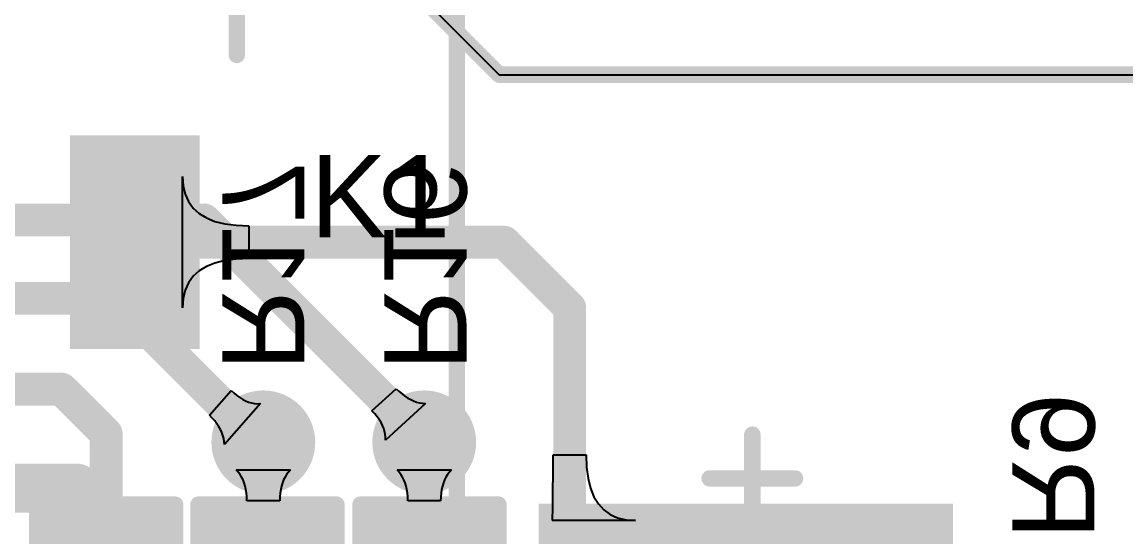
# Model space of a CAD drawing. Header units: millimetres. Extents: x -0.24 to 4.31, y 0 to 2.89.
# Drawn here: x 0.2416 to 0.5778, y 0.8352 to 0.992 of the extents above; entities that cross this region are included whole.
import ezdxf

# ---------------------------------------------------------------- set-up
doc = ezdxf.new("R2010")
doc.units = ezdxf.units.MM
doc.header["$MEASUREMENT"] = 0
for name, color, linetype in [('BottomLayer', 5, 'Continuous'), ('BottomOverlay', 54, 'Continuous'), ('BottomPaste', 16, 'Continuous'), ('BottomSolder', 6, 'Continuous'), ('Mechanical2', 216, 'Continuous'), ('MultiLayer', 9, 'Continuous'), ('TopLayer', 1, 'Continuous'), ('TopOverlay', 2, 'Continuous'), ('TopSolder', 216, 'Continuous'), ('ViaHoleLayer', 16, 'Continuous')]:
    doc.layers.add(name, color=color, linetype=linetype)
doc.styles.add('Arial', font='arial.ttf', dxfattribs={"height": 0.2})

# ---------------------------------------------------------------- blocks, each defined once
blk = doc.blocks.new('RES_0603_B_7')
at = {"layer": 'BottomLayer'}
for points in [[(-0.045, -0.0175), (-0.045, 0.0175), (-0.015, 0.0175), (-0.015, -0.0175)], [(0.015, -0.0175), (0.015, 0.0175), (0.045, 0.0175), (0.045, -0.0175)]]:
    blk.add_hatch(color=5, dxfattribs=at).paths.add_polyline_path(points)
at = {"layer": 'BottomPaste'}
for points in [[(-0.045, -0.0175), (-0.045, 0.0175), (-0.015, 0.0175), (-0.015, -0.0175)], [(0.015, -0.0175), (0.015, 0.0175), (0.045, 0.0175), (0.045, -0.0175)]]:
    blk.add_hatch(color=16, dxfattribs=at).paths.add_polyline_path(points)
at = {"layer": 'BottomSolder'}
for points in [[(-0.049, -0.0215), (-0.049, 0.0215), (-0.011, 0.0215), (-0.011, -0.0215)], [(0.011, -0.0215), (0.011, 0.0215), (0.049, 0.0215), (0.049, -0.0215)]]:
    blk.add_hatch(color=6, dxfattribs=at).paths.add_polyline_path(points)
at = {"layer": 'BottomOverlay', "const_width": 0.005}
for points in [[(0.048, 0.021), (-0.048, 0.021)], [(-0.048, -0.021), (-0.048, 0.021)], [(0.048, -0.021), (0.048, 0.021)], [(0.048, -0.021), (-0.048, -0.021)]]:
    blk.add_lwpolyline(points, dxfattribs=at)
at = {"layer": 'BottomOverlay', "const_width": 0.0025}
for points in [[(-0.04925, 0.021, 1), (-0.04675, 0.021, 1)], [(-0.04925, 0.021, 1), (-0.04675, 0.021, 1)], [(0.04675, 0.021, 1), (0.04925, 0.021, 1)], [(0.04675, 0.021, 1), (0.04925, 0.021, 1)], [(-0.04925, -0.021, 1), (-0.04675, -0.021, 1)], [(-0.04925, -0.021, 1), (-0.04675, -0.021, 1)], [(0.04675, -0.021, 1), (0.04925, -0.021, 1)], [(0.04675, -0.021, 1), (0.04925, -0.021, 1)]]:
    blk.add_lwpolyline(points, format="xyb", close=True, dxfattribs=at)
blk = doc.blocks.new('HF32FA_G_005_HSL1_21')
at = {"layer": 'TopOverlay', "const_width": 0.005}
blk.add_lwpolyline([(-0.347, 0.2), (0.347, 0.2)], dxfattribs=at)
blk = doc.blocks.new('SOP_4_2_54_B_36')
at = {"layer": 'BottomLayer'}
for points in [[(-0.15157, 0.06575), (-0.09449, 0.06575), (-0.09449, 0.03425), (-0.15157, 0.03425)], [(0.09449, 0.06575), (0.15157, 0.06575), (0.15157, 0.03425), (0.09449, 0.03425)], [(-0.15157, -0.03425), (-0.09449, -0.03425), (-0.09449, -0.06575), (-0.15157, -0.06575)], [(0.09449, -0.03425), (0.15157, -0.03425), (0.15157, -0.06575), (0.09449, -0.06575)]]:
    blk.add_hatch(color=5, dxfattribs=at).paths.add_polyline_path(points)
at = {"layer": 'BottomPaste'}
for points in [[(-0.15157, 0.06575), (-0.09449, 0.06575), (-0.09449, 0.03425), (-0.15157, 0.03425)], [(0.09449, 0.06575), (0.15157, 0.06575), (0.15157, 0.03425), (0.09449, 0.03425)], [(-0.15157, -0.03425), (-0.09449, -0.03425), (-0.09449, -0.06575), (-0.15157, -0.06575)], [(0.09449, -0.03425), (0.15157, -0.03425), (0.15157, -0.06575), (0.09449, -0.06575)]]:
    blk.add_hatch(color=16, dxfattribs=at).paths.add_polyline_path(points)
at = {"layer": 'BottomSolder'}
for points in [[(-0.15557, 0.06975), (-0.09049, 0.06975), (-0.09049, 0.03025), (-0.15557, 0.03025)], [(0.09049, 0.06975), (0.15557, 0.06975), (0.15557, 0.03025), (0.09049, 0.03025)], [(-0.15557, -0.03025), (-0.09049, -0.03025), (-0.09049, -0.06975), (-0.15557, -0.06975)], [(0.09049, -0.03025), (0.15557, -0.03025), (0.15557, -0.06975), (0.09049, -0.06975)]]:
    blk.add_hatch(color=6, dxfattribs=at).paths.add_polyline_path(points)
at = {"layer": 'BottomOverlay', "const_width": 0.005}
for points in [[(0.066, 0.081), (-0.052, 0.081)], [(-0.163, -0.058), (-0.163, -0.048)], [(-0.158, -0.053), (-0.163, -0.048)], [(-0.163, -0.058), (-0.158, -0.053)], [(0.066, -0.081), (-0.052, -0.081)]]:
    blk.add_lwpolyline(points, dxfattribs=at)
at = {"layer": 'BottomOverlay', "const_width": 0.0025}
for points in [[(-0.05325, 0.081, 1), (-0.05075, 0.081, 1)], [(0.06475, 0.081, 1), (0.06725, 0.081, 1)], [(-0.16425, -0.048, 1), (-0.16175, -0.048, 1)], [(-0.16425, -0.048, 1), (-0.16175, -0.048, 1)], [(-0.15925, -0.053, 1), (-0.15675, -0.053, 1)], [(-0.15925, -0.053, 1), (-0.15675, -0.053, 1)], [(-0.16425, -0.058, 1), (-0.16175, -0.058, 1)], [(-0.16425, -0.058, 1), (-0.16175, -0.058, 1)], [(-0.05325, -0.081, 1), (-0.05075, -0.081, 1)], [(0.06475, -0.081, 1), (0.06725, -0.081, 1)]]:
    blk.add_lwpolyline(points, format="xyb", close=True, dxfattribs=at)
blk = doc.blocks.new('RES_0603_B_40')
at = {"layer": 'BottomLayer'}
for points in [[(-0.045, -0.0175), (-0.045, 0.0175), (-0.015, 0.0175), (-0.015, -0.0175)], [(0.015, -0.0175), (0.015, 0.0175), (0.045, 0.0175), (0.045, -0.0175)]]:
    blk.add_hatch(color=5, dxfattribs=at).paths.add_polyline_path(points)
at = {"layer": 'BottomPaste'}
for points in [[(-0.045, -0.0175), (-0.045, 0.0175), (-0.015, 0.0175), (-0.015, -0.0175)], [(0.015, -0.0175), (0.015, 0.0175), (0.045, 0.0175), (0.045, -0.0175)]]:
    blk.add_hatch(color=16, dxfattribs=at).paths.add_polyline_path(points)
at = {"layer": 'BottomSolder'}
for points in [[(-0.049, -0.0215), (-0.049, 0.0215), (-0.011, 0.0215), (-0.011, -0.0215)], [(0.011, -0.0215), (0.011, 0.0215), (0.049, 0.0215), (0.049, -0.0215)]]:
    blk.add_hatch(color=6, dxfattribs=at).paths.add_polyline_path(points)
at = {"layer": 'BottomOverlay', "const_width": 0.005}
for points in [[(0.048, 0.021), (-0.048, 0.021)], [(-0.048, -0.021), (-0.048, 0.021)], [(0.048, -0.021), (0.048, 0.021)], [(0.048, -0.021), (-0.048, -0.021)]]:
    blk.add_lwpolyline(points, dxfattribs=at)
at = {"layer": 'BottomOverlay', "const_width": 0.0025}
for points in [[(-0.04925, 0.021, 1), (-0.04675, 0.021, 1)], [(-0.04925, 0.021, 1), (-0.04675, 0.021, 1)], [(0.04675, 0.021, 1), (0.04925, 0.021, 1)], [(0.04675, 0.021, 1), (0.04925, 0.021, 1)], [(-0.04925, -0.021, 1), (-0.04675, -0.021, 1)], [(-0.04925, -0.021, 1), (-0.04675, -0.021, 1)], [(0.04675, -0.021, 1), (0.04925, -0.021, 1)], [(0.04675, -0.021, 1), (0.04925, -0.021, 1)]]:
    blk.add_lwpolyline(points, format="xyb", close=True, dxfattribs=at)
blk = doc.blocks.new('R___0603_B_41')
at = {"layer": 'BottomLayer'}
for points in [[(-0.045, -0.0175), (-0.045, 0.0175), (-0.015, 0.0175), (-0.015, -0.0175)], [(0.015, -0.0175), (0.015, 0.0175), (0.045, 0.0175), (0.045, -0.0175)]]:
    blk.add_hatch(color=5, dxfattribs=at).paths.add_polyline_path(points)
at = {"layer": 'BottomPaste'}
for points in [[(-0.045, -0.0175), (-0.045, 0.0175), (-0.015, 0.0175), (-0.015, -0.0175)], [(0.015, -0.0175), (0.015, 0.0175), (0.045, 0.0175), (0.045, -0.0175)]]:
    blk.add_hatch(color=16, dxfattribs=at).paths.add_polyline_path(points)
at = {"layer": 'BottomSolder'}
for points in [[(-0.049, -0.0215), (-0.049, 0.0215), (-0.011, 0.0215), (-0.011, -0.0215)], [(0.011, -0.0215), (0.011, 0.0215), (0.049, 0.0215), (0.049, -0.0215)]]:
    blk.add_hatch(color=6, dxfattribs=at).paths.add_polyline_path(points)
at = {"layer": 'BottomOverlay', "const_width": 0.005}
for points in [[(0.048, 0.021), (-0.048, 0.021)], [(-0.048, -0.021), (-0.048, 0.021)], [(0.048, -0.021), (0.048, 0.021)], [(0.048, -0.021), (-0.048, -0.021)]]:
    blk.add_lwpolyline(points, dxfattribs=at)
at = {"layer": 'BottomOverlay', "const_width": 0.0025}
for points in [[(-0.04925, 0.021, 1), (-0.04675, 0.021, 1)], [(-0.04925, 0.021, 1), (-0.04675, 0.021, 1)], [(0.04675, 0.021, 1), (0.04925, 0.021, 1)], [(0.04675, 0.021, 1), (0.04925, 0.021, 1)], [(-0.04925, -0.021, 1), (-0.04675, -0.021, 1)], [(-0.04925, -0.021, 1), (-0.04675, -0.021, 1)], [(0.04675, -0.021, 1), (0.04925, -0.021, 1)], [(0.04675, -0.021, 1), (0.04925, -0.021, 1)]]:
    blk.add_lwpolyline(points, format="xyb", close=True, dxfattribs=at)
blk = doc.blocks.new('C____B_B_74')
at = {"layer": 'BottomLayer'}
for points in [[(-0.03346, 0.05906), (-0.03346, -0.05906), (-0.10039, -0.05906), (-0.10039, 0.05906)], [(0.10039, 0.05906), (0.10039, -0.05906), (0.03346, -0.05906), (0.03346, 0.05906)]]:
    blk.add_hatch(color=5, dxfattribs=at).paths.add_polyline_path(points)
at = {"layer": 'BottomPaste'}
for points in [[(-0.03346, 0.05906), (-0.03346, -0.05906), (-0.10039, -0.05906), (-0.10039, 0.05906)], [(0.10039, 0.05906), (0.10039, -0.05906), (0.03346, -0.05906), (0.03346, 0.05906)]]:
    blk.add_hatch(color=16, dxfattribs=at).paths.add_polyline_path(points)
at = {"layer": 'BottomSolder'}
for points in [[(-0.02946, 0.06306), (-0.02946, -0.06306), (-0.10439, -0.06306), (-0.10439, 0.06306)], [(0.10439, 0.06306), (0.10439, -0.06306), (0.02946, -0.06306), (0.02946, 0.06306)]]:
    blk.add_hatch(color=6, dxfattribs=at).paths.add_polyline_path(points)
at = {"layer": 'BottomOverlay', "const_width": 0.006}
for points in [[(0.07985, 0.064), (-0.07615, 0.064)], [(0.07985, -0.064), (-0.07615, -0.064)]]:
    blk.add_lwpolyline(points, dxfattribs=at)
at = {"layer": 'BottomOverlay', "const_width": 0.003}
for points in [[(-0.07765, 0.064, 1), (-0.07465, 0.064, 1)], [(0.07835, 0.064, 1), (0.08135, 0.064, 1)], [(-0.07765, -0.064, 1), (-0.07465, -0.064, 1)], [(0.07835, -0.064, 1), (0.08135, -0.064, 1)]]:
    blk.add_lwpolyline(points, format="xyb", close=True, dxfattribs=at)

msp = doc.modelspace()

# ---------------------------------------------------------------- hatches: boundary and pattern name
at = {"layer": 'BottomLayer'}
h = msp.add_hatch(color=5, dxfattribs=at)
edge = h.paths.add_edge_path()
edge.add_arc((0.31509, 0.864), 0.01181, 0, 360)
h = msp.add_hatch(color=5, dxfattribs=at)
edge = h.paths.add_edge_path()
edge.add_arc((0.36409, 0.864), 0.01181, 0, 360)
at = {"layer": 'BottomSolder'}
h = msp.add_hatch(color=6, dxfattribs=at)
edge = h.paths.add_edge_path()
edge.add_arc((0.31509, 0.864), 0.01581, 0, 360)
h = msp.add_hatch(color=6, dxfattribs=at)
edge = h.paths.add_edge_path()
edge.add_arc((0.36409, 0.864), 0.01581, 0, 360)
at = {"layer": 'TopLayer'}
h = msp.add_hatch(color=1, dxfattribs=at)
edge = h.paths.add_edge_path()
edge.add_arc((0.31509, 0.864), 0.01181, 0, 360)
h = msp.add_hatch(color=1, dxfattribs=at)
edge = h.paths.add_edge_path()
edge.add_arc((0.36409, 0.864), 0.01181, 0, 360)
at = {"layer": 'TopSolder'}
h = msp.add_hatch(color=216, dxfattribs=at)
edge = h.paths.add_edge_path()
edge.add_arc((0.31509, 0.864), 0.01581, 0, 360)
h = msp.add_hatch(color=216, dxfattribs=at)
edge = h.paths.add_edge_path()
edge.add_arc((0.36409, 0.864), 0.01581, 0, 360)
at = {"layer": 'ViaHoleLayer'}
h = msp.add_hatch(color=16, dxfattribs=at)
edge = h.paths.add_edge_path()
edge.add_arc((0.31509, 0.864), 0.00591, 0, 360)
h = msp.add_hatch(color=16, dxfattribs=at)
edge = h.paths.add_edge_path()
edge.add_arc((0.36409, 0.864), 0.00591, 0, 360)

# ---------------------------------------------------------------- linework, layer by layer
at = {"layer": 'BottomLayer'}
for p, q in [((0.29051, 0.90497), (0.29051, 0.94497)), ((0.29051, 0.94497), (0.29071, 0.94212)), ((0.29071, 0.94212), (0.29131, 0.93957)), ((0.29131, 0.93957), (0.29232, 0.93732)), ((0.29232, 0.93732), (0.29373, 0.93537)), ((0.29373, 0.93537), (0.29554, 0.93372)), ((0.29554, 0.93372), (0.29775, 0.93237)), ((0.29775, 0.93237), (0.30037, 0.93132)), ((0.30037, 0.93132), (0.30338, 0.93057)), ((0.30338, 0.93057), (0.30681, 0.93012)), ((0.30681, 0.93012), (0.31063, 0.92997)), ((0.31063, 0.92997), (0.31063, 0.91997)), ((0.30037, 0.91862), (0.29775, 0.91757)), ((0.30338, 0.91937), (0.30037, 0.91862)), ((0.30681, 0.91982), (0.30338, 0.91937)), ((0.31063, 0.91997), (0.30681, 0.91982)), ((0.29373, 0.91457), (0.29232, 0.91262)), ((0.29554, 0.91622), (0.29373, 0.91457)), ((0.29775, 0.91757), (0.29554, 0.91622)), ((0.29232, 0.91262), (0.29131, 0.91037)), ((0.29071, 0.90782), (0.29051, 0.90497)), ((0.29131, 0.91037), (0.29071, 0.90782)), ((0.40327, 0.84342), (0.40338, 0.86022)), ((0.40338, 0.86022), (0.41338, 0.86022)), ((0.41338, 0.86022), (0.41353, 0.85642)), ((0.30745, 0.8549), (0.30683, 0.85557)), ((0.30683, 0.85557), (0.32336, 0.85557)), ((0.308, 0.85417), (0.30745, 0.8549)), ((0.30849, 0.85338), (0.308, 0.85417)), ((0.32219, 0.85417), (0.3217, 0.85338)), ((0.32274, 0.8549), (0.32219, 0.85417)), ((0.32336, 0.85557), (0.32274, 0.8549)), ((0.35644, 0.8549), (0.35582, 0.85557)), ((0.35582, 0.85557), (0.37236, 0.85557)), ((0.357, 0.85417), (0.35644, 0.8549)), ((0.35749, 0.85338), (0.357, 0.85417)), ((0.37118, 0.85417), (0.37069, 0.85338)), ((0.37174, 0.8549), (0.37118, 0.85417)), ((0.37236, 0.85557), (0.37174, 0.8549)), ((0.41353, 0.85642), (0.41398, 0.85302)), ((0.30892, 0.85253), (0.30849, 0.85338)), ((0.30928, 0.85163), (0.30892, 0.85253)), ((0.30957, 0.85066), (0.30928, 0.85163)), ((0.3098, 0.84964), (0.30957, 0.85066)), ((0.32062, 0.85066), (0.32039, 0.84964)), ((0.32091, 0.85163), (0.32062, 0.85066)), ((0.32127, 0.85253), (0.32091, 0.85163)), ((0.3217, 0.85338), (0.32127, 0.85253)), ((0.35791, 0.85253), (0.35749, 0.85338)), ((0.35827, 0.85163), (0.35791, 0.85253)), ((0.35857, 0.85066), (0.35827, 0.85163)), ((0.3588, 0.84964), (0.35857, 0.85066)), ((0.36961, 0.85066), (0.36939, 0.84964)), ((0.36991, 0.85163), (0.36961, 0.85066)), ((0.37027, 0.85253), (0.36991, 0.85163)), ((0.37069, 0.85338), (0.37027, 0.85253)), ((0.41398, 0.85302), (0.41473, 0.85002)), ((0.30996, 0.84855), (0.3098, 0.84964)), ((0.31006, 0.84741), (0.30996, 0.84855)), ((0.31009, 0.84621), (0.31006, 0.84741)), ((0.32013, 0.84741), (0.32009, 0.84621)), ((0.32023, 0.84855), (0.32013, 0.84741)), ((0.32039, 0.84964), (0.32023, 0.84855)), ((0.35896, 0.84855), (0.3588, 0.84964)), ((0.35906, 0.84741), (0.35896, 0.84855)), ((0.35909, 0.84621), (0.35906, 0.84741)), ((0.36912, 0.84741), (0.36909, 0.84621)), ((0.36922, 0.84855), (0.36912, 0.84741)), ((0.36939, 0.84964), (0.36922, 0.84855)), ((0.41473, 0.85002), (0.41578, 0.84742)), ((0.41578, 0.84742), (0.41713, 0.84522)), ((0.32009, 0.84621), (0.31009, 0.84621)), ((0.36909, 0.84621), (0.35909, 0.84621)), ((0.41713, 0.84522), (0.41878, 0.84342)), ((0.40306, 0.84022), (0.40313, 0.84042)), ((0.40313, 0.84042), (0.40318, 0.84102)), ((0.40318, 0.84102), (0.40327, 0.84342)), ((0.41878, 0.84342), (0.42073, 0.84202)), ((0.42073, 0.84202), (0.42298, 0.84102)), ((0.42298, 0.84102), (0.42553, 0.84042)), ((0.42553, 0.84042), (0.42838, 0.84022)), ((0.42838, 0.84022), (0.40306, 0.84022))]:
    msp.add_line(p, q, dxfattribs=at)
for points, const_width in [([(0.276, 0.92497), (0.38841, 0.92497)], 0.01), ([(0.38841, 0.92497), (0.40838, 0.905)], 0.01), ([(0.40838, 0.82034), (0.40838, 0.905)], 0.01), ([(0.22079, 0.8802), (0.25366, 0.8802)], 0.01), ([(0.25366, 0.8802), (0.26725, 0.86662)], 0.01), ([(0.26725, 0.82702), (0.26725, 0.86662)], 0.01), ([(0.31509, 0.82827), (0.31509, 0.864)], 0.01), ([(0.36409, 0.82863), (0.36409, 0.864)], 0.01), ([(0.36409, 0.82863), (0.3657, 0.82702)], 0.015)]:
    msp.add_lwpolyline(points, dxfattribs=dict(at, const_width=const_width))
for points, const_width in [([(0.2735, 0.92497, 1), (0.2785, 0.92497, 1)], 0.005), ([(0.38591, 0.92497, 1), (0.39091, 0.92497, 1)], 0.005), ([(0.38591, 0.92497, 1), (0.39091, 0.92497, 1)], 0.005), ([(0.40588, 0.905, 1), (0.41088, 0.905, 1)], 0.005), ([(0.40588, 0.905, 1), (0.41088, 0.905, 1)], 0.005), ([(0.25116, 0.8802, 1), (0.25616, 0.8802, 1)], 0.005), ([(0.25116, 0.8802, 1), (0.25616, 0.8802, 1)], 0.005), ([(0.26475, 0.86662, 1), (0.26975, 0.86662, 1)], 0.005), ([(0.26475, 0.86662, 1), (0.26975, 0.86662, 1)], 0.005), ([(0.31259, 0.864, 1), (0.31759, 0.864, 1)], 0.005), ([(0.36159, 0.864, 1), (0.36659, 0.864, 1)], 0.005), ([(0.36034, 0.82863, 1), (0.36784, 0.82863, 1)], 0.0075)]:
    msp.add_lwpolyline(points, format="xyb", close=True, dxfattribs=dict(at, const_width=const_width))
at = {"layer": 'BottomOverlay', "const_width": 0.005}
for points in [[(0.464, 0.83833), (0.464, 0.86633)], [(0.451, 0.853), (0.477, 0.853)]]:
    msp.add_lwpolyline(points, dxfattribs=at)
at = {"layer": 'BottomOverlay', "const_width": 0.0025}
for points in [[(0.46275, 0.86633, 1), (0.46525, 0.86633, 1)], [(0.44975, 0.853, 1), (0.45225, 0.853, 1)], [(0.47575, 0.853, 1), (0.47825, 0.853, 1)], [(0.46275, 0.83833, 1), (0.46525, 0.83833, 1)]]:
    msp.add_lwpolyline(points, format="xyb", close=True, dxfattribs=at)
at = {"layer": 'Mechanical2', "const_width": 0.005}
for points in [[(0.34409, 1.01883), (0.38692, 0.976)], [(0.38692, 0.976), (0.518, 0.976)], [(0.518, 0.976), (0.76824, 0.976)]]:
    msp.add_lwpolyline(points, dxfattribs=at)
at = {"layer": 'Mechanical2', "const_width": 0.0025}
for points in [[(0.38567, 0.976, 1), (0.38817, 0.976, 1)], [(0.38567, 0.976, 1), (0.38817, 0.976, 1)], [(0.51675, 0.976, 1), (0.51925, 0.976, 1)], [(0.51675, 0.976, 1), (0.51925, 0.976, 1)]]:
    msp.add_lwpolyline(points, format="xyb", close=True, dxfattribs=at)
at = {"layer": 'MultiLayer'}
for p, q in [((0.34409, 1.01883), (0.38692, 0.976)), ((0.38692, 0.976), (0.76824, 0.976))]:
    msp.add_line(p, q, dxfattribs=at)
at = {"layer": 'TopLayer'}
for p, q in [((0.29872, 0.87224), (0.3053, 0.87981)), ((0.3053, 0.87981), (0.30617, 0.87898)), ((0.30617, 0.87898), (0.30705, 0.87825)), ((0.30705, 0.87825), (0.30794, 0.87761)), ((0.30794, 0.87761), (0.30882, 0.87707)), ((0.34818, 0.87356), (0.35558, 0.88029)), ((0.35558, 0.88029), (0.35645, 0.87947)), ((0.35645, 0.87947), (0.35733, 0.87872)), ((0.35733, 0.87872), (0.35821, 0.87807)), ((0.35821, 0.87807), (0.35909, 0.87749)), ((0.35909, 0.87749), (0.35998, 0.877)), ((0.31423, 0.87578), (0.3033, 0.86337)), ((0.30882, 0.87707), (0.30971, 0.87662)), ((0.30971, 0.87662), (0.31061, 0.87626)), ((0.31061, 0.87626), (0.31151, 0.876)), ((0.31151, 0.876), (0.31241, 0.87583)), ((0.31241, 0.87583), (0.31332, 0.87576)), ((0.31332, 0.87576), (0.31423, 0.87578)), ((0.36448, 0.8758), (0.3523, 0.86462)), ((0.35998, 0.877), (0.36087, 0.87659)), ((0.36087, 0.87659), (0.36176, 0.87627)), ((0.36176, 0.87627), (0.36266, 0.87603)), ((0.36266, 0.87603), (0.36357, 0.87588)), ((0.36357, 0.87588), (0.36448, 0.8758)), ((0.29955, 0.87137), (0.29872, 0.87224)), ((0.30029, 0.8705), (0.29955, 0.87137)), ((0.349, 0.87268), (0.34818, 0.87356)), ((0.34974, 0.8718), (0.349, 0.87268)), ((0.35038, 0.87092), (0.34974, 0.8718)), ((0.35093, 0.87003), (0.35038, 0.87092)), ((0.30096, 0.86962), (0.30029, 0.8705)), ((0.30154, 0.86874), (0.30096, 0.86962)), ((0.30204, 0.86786), (0.30154, 0.86874)), ((0.30245, 0.86697), (0.30204, 0.86786)), ((0.35139, 0.86914), (0.35093, 0.87003)), ((0.35175, 0.86825), (0.35139, 0.86914)), ((0.35203, 0.86735), (0.35175, 0.86825)), ((0.35221, 0.86644), (0.35203, 0.86735)), ((0.30279, 0.86608), (0.30245, 0.86697)), ((0.30304, 0.86518), (0.30279, 0.86608)), ((0.30321, 0.86428), (0.30304, 0.86518)), ((0.3033, 0.86337), (0.30321, 0.86428)), ((0.3523, 0.86554), (0.35221, 0.86644)), ((0.3523, 0.86462), (0.3523, 0.86554))]:
    msp.add_line(p, q, dxfattribs=at)
for points, const_width in [([(0.18426, 0.93174), (0.29707, 0.93174)], 0.01), ([(0.29707, 0.93174), (0.36409, 0.86471)], 0.01), ([(0.16987, 0.90787), (0.27017, 0.90787)], 0.01), ([(0.27017, 0.90787), (0.31136, 0.86667)], 0.01), ([(0.36409, 0.864), (0.36409, 0.86471)], 0.01), ([(0.15406, 0.85003), (0.25812, 0.85003)], 0.015), ([(0.25812, 0.85003), (0.28525, 0.8229)], 0.015)]:
    msp.add_lwpolyline(points, dxfattribs=dict(at, const_width=const_width))
for points, const_width in [([(0.29457, 0.93174, 1), (0.29957, 0.93174, 1)], 0.005), ([(0.29457, 0.93174, 1), (0.29957, 0.93174, 1)], 0.005), ([(0.26767, 0.90787, 1), (0.27267, 0.90787, 1)], 0.005), ([(0.26767, 0.90787, 1), (0.27267, 0.90787, 1)], 0.005), ([(0.30886, 0.86667, 1), (0.31386, 0.86667, 1)], 0.005), ([(0.36159, 0.86471, 1), (0.36659, 0.86471, 1)], 0.005), ([(0.36159, 0.86471, 1), (0.36659, 0.86471, 1)], 0.005), ([(0.36159, 0.864, 1), (0.36659, 0.864, 1)], 0.005), ([(0.25437, 0.85003, 1), (0.26187, 0.85003, 1)], 0.0075), ([(0.25437, 0.85003, 1), (0.26187, 0.85003, 1)], 0.0075)]:
    msp.add_lwpolyline(points, format="xyb", close=True, dxfattribs=dict(at, const_width=const_width))

# ---------------------------------------------------------------- block references
for name, p, rotation in [('SOP_4_2_54_B_36', (0.226, 1.048), 270), ('HF32FA_G_005_HSL1_21', (0.574, 0.764), 90), ('RES_0603_B_7', (0.26725, 0.79702), 270), ('RES_0603_B_40', (0.31635, 0.79702), 270), ('R___0603_B_41', (0.3657, 0.79702), 270), ('C____B_B_74', (0.462, 0.74094), 270)]:
    msp.add_blockref(name, p, dxfattribs=dict(rotation=rotation))

# ---------------------------------------------------------------- texts
at = {"layer": 'BottomOverlay', "style": 'Arial', "text_generation_flag": 2}
for s, p in [('R17', (0.3026, 0.88572)), ('R16', (0.35197, 0.88572)), ('R9', (0.54319, 0.83432))]:
    msp.add_text(s, height=0.025, rotation=270, dxfattribs=at).set_placement(p)
at = {"layer": 'TopOverlay', "style": 'Arial'}
msp.add_text('K1', height=0.025, dxfattribs=at).set_placement((0.32934, 0.9265))

doc.saveas('drawing.dxf')
